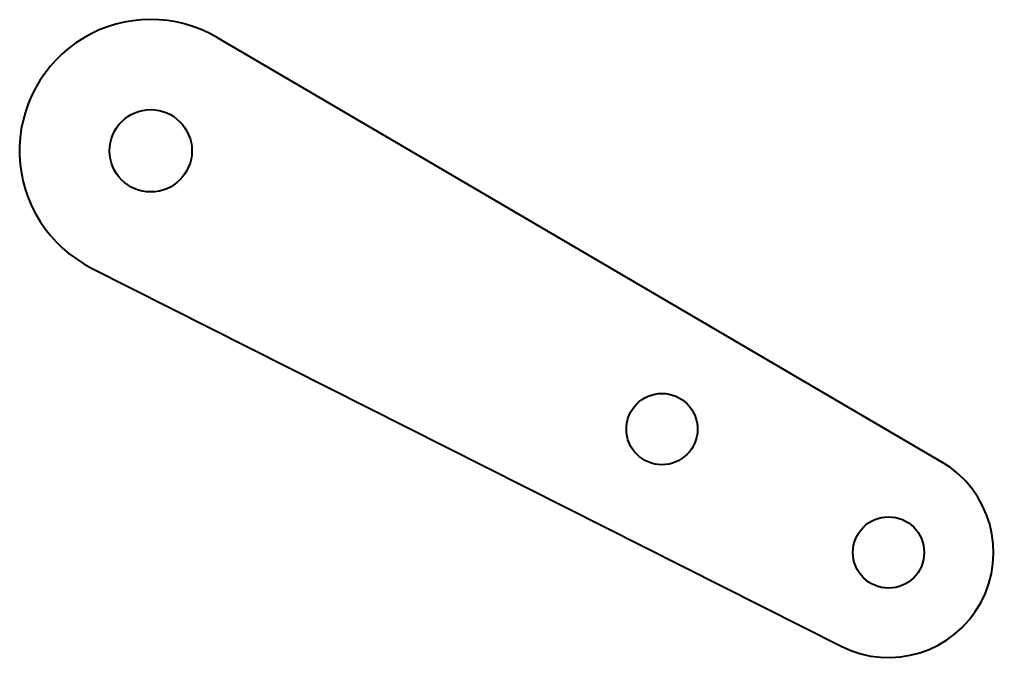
# Model space of a CAD drawing. Header units: inches. Extents: x 2.04 to 4.36, y -1.57 to -0.06.
import ezdxf

# ---------------------------------------------------------------- set-up
doc = ezdxf.new("R2010")
doc.units = ezdxf.units.IN
doc.header["$MEASUREMENT"] = 0
doc.layers.add('Visible', color=7, linetype='Continuous', lineweight=40)

msp = doc.modelspace()

# ---------------------------------------------------------------- linework, layer by layer
at = {"layer": 'Visible'}
for p, q in [((2.5085, -0.0989), (4.2337, -1.1087)), ((2.21, -0.6476), (3.9949, -1.5477))]:
    msp.add_line(p, q, dxfattribs=at)
for centre, radius in [((2.3507, -0.3686), 0.098), ((3.568, -1.0309), 0.0848), ((4.1075, -1.3245), 0.0848)]:
    msp.add_circle(centre, radius, dxfattribs=at)
for centre, radius, start, end in [((2.3507, -0.3686), 0.3125, 59.6592, 243.2408), ((4.1075, -1.3245), 0.25, 243.2408, 59.6592)]:
    msp.add_arc(centre, radius, start, end, dxfattribs=at)

doc.saveas('drawing.dxf')
